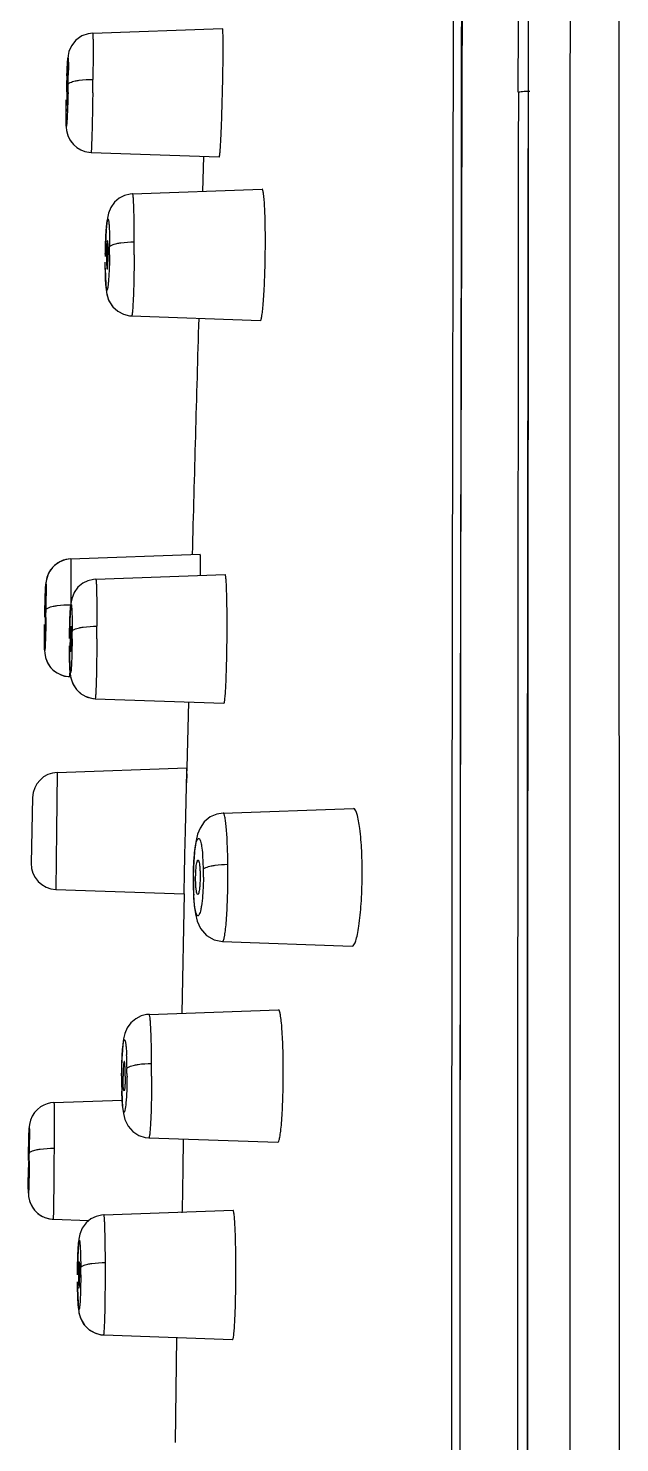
# Model space of a CAD drawing. Extents: x 60834 to 61254, y -28661 to -28364.
# Drawn here: x 61154.52 to 61166.07, y -28516.44 to -28488.81 of the extents above; entities that cross this region are included whole.
import ezdxf

# ---------------------------------------------------------------- set-up
doc = ezdxf.new("R2010")
doc.units = 0
doc.header["$LTSCALE"] = 7
doc.header["$MEASUREMENT"] = 0
doc.layers.add('08_ALL_FEATURES', color=7, linetype='CONTINUOUS')

msp = doc.modelspace()

# ---------------------------------------------------------------- linework, layer by layer
at = {"layer": '08_ALL_FEATURES', "color": 7, "linetype": 'Continuous'}
for p, q in [((61166.066, -28580.161), (61166.058, -28484.966)), ((61155.774, -28488.905), (61158.308, -28488.816)), ((61155.774, -28488.905), (61155.774, -28488.905)), ((61155.62, -28491.217), (61155.7, -28491.233)), ((61155.741, -28491.237), (61158.246, -28491.324)), ((61157.938, -28491.314), (61157.917, -28491.996)), ((61156.553, -28492.044), (61159.084, -28491.955)), ((61156.018, -28493.498), (61156.022, -28493.667)), ((61156.489, -28494.426), (61156.533, -28494.43)), ((61156.533, -28494.43), (61159.048, -28494.518)), ((61155.342, -28499.173), (61157.872, -28499.085)), ((61155.343, -28499.173), (61155.343, -28499.173)), ((61155.834, -28499.569), (61158.36, -28499.481)), ((61155.834, -28499.569), (61155.834, -28499.569)), ((61154.847, -28499.884), (61154.843, -28500.04)), ((61154.851, -28499.8), (61154.846, -28499.931)), ((61154.844, -28499.981), (61154.839, -28500.213)), ((61154.834, -28500.46), (61154.833, -28500.62)), ((61154.833, -28500.62), (61154.832, -28500.736)), ((61154.832, -28500.736), (61154.832, -28500.831)), ((61155.319, -28500.953), (61155.321, -28501.108)), ((61155.321, -28501.108), (61155.324, -28501.237)), ((61155.343, -28501.476), (61155.35, -28501.518)), ((61155.455, -28501.725), (61155.535, -28501.802)), ((61155.822, -28501.905), (61158.337, -28501.993)), ((61157.644, -28501.975), (61157.614, -28503.257)), ((61155.082, -28503.345), (61157.614, -28503.257)), ((61157.612, -28503.326), (61157.614, -28503.257)), ((61157.614, -28503.257), (61157.613, -28503.313)), ((61155.082, -28503.345), (61155.068, -28504.487)), ((61157.586, -28504.487), (61157.612, -28503.326)), ((61157.611, -28503.372), (61157.607, -28503.55)), ((61154.6, -28503.833), (61154.572, -28505.118)), ((61158.321, -28504.138), (61160.865, -28504.049)), ((61158.322, -28504.138), (61158.321, -28504.138)), ((61155.068, -28504.487), (61155.054, -28505.629)), ((61157.576, -28504.956), (61157.586, -28504.487)), ((61157.568, -28505.353), (61157.576, -28504.956)), ((61157.74, -28505.191), (61157.735, -28505.414)), ((61157.561, -28505.664), (61157.568, -28505.353)), ((61157.735, -28505.414), (61157.736, -28505.555)), ((61155.054, -28505.629), (61157.56, -28505.716)), ((61157.56, -28505.716), (61157.513, -28508.049)), ((61157.56, -28505.716), (61157.561, -28505.664)), ((61157.74, -28505.542), (61157.736, -28505.555)), ((61157.736, -28505.555), (61157.742, -28505.74)), ((61157.742, -28505.74), (61157.757, -28505.942)), ((61158.308, -28506.648), (61158.309, -28506.648)), ((61158.309, -28506.648), (61160.841, -28506.737)), ((61156.875, -28508.071), (61159.403, -28507.983)), ((61156.337, -28509.313), (61156.337, -28509.426)), ((61156.339, -28509.418), (61156.337, -28509.426)), ((61156.337, -28509.426), (61156.34, -28509.566)), ((61156.34, -28509.566), (61156.347, -28509.745)), ((61155.017, -28509.791), (61156.348, -28509.744)), ((61156.347, -28509.745), (61156.357, -28509.889)), ((61154.523, -28510.644), (61154.52, -28510.861)), ((61155.018, -28510.684), (61155.017, -28510.931)), ((61156.868, -28510.48), (61159.39, -28510.568)), ((61154.529, -28510.972), (61154.53, -28510.908)), ((61154.516, -28511.198), (61154.516, -28511.402)), ((61155.002, -28512.07), (61155.701, -28512.095)), ((61155.992, -28511.984), (61158.514, -28511.896)), ((61155.992, -28511.984), (61155.992, -28511.984)), ((61155.519, -28513.206), (61155.519, -28513.131)), ((61155.478, -28513.407), (61155.481, -28513.572)), ((61155.94, -28514.327), (61155.988, -28514.331)), ((61155.988, -28514.332), (61158.507, -28514.42)), ((61157.41, -28514.382), (61157.385, -28516.435))]:
    msp.add_line(p, q, dxfattribs=at)
for points in [[(61164.294, -28477.842), (61164.261, -28504.458), (61164.257, -28526.487)], [(61163.014, -28478.469), (61162.949, -28502.202), (61162.935, -28526.477), (61162.949, -28550.767)], [(61155.774, -28488.906), (61155.685, -28488.917), (61155.561, -28488.962), (61155.444, -28489.046), (61155.358, -28489.156), (61155.31, -28489.266), (61155.293, -28489.346), (61155.287, -28489.401), (61155.282, -28489.461), (61155.278, -28489.54), (61155.273, -28489.64), (61155.268, -28489.757), (61155.264, -28489.89), (61155.259, -28490.051)], [(61155.253, -28490.385), (61155.252, -28490.505), (61155.252, -28490.603)], [(61155.252, -28490.603), (61155.253, -28490.679), (61155.256, -28490.74)], [(61155.256, -28490.74), (61155.263, -28490.807), (61155.287, -28490.903), (61155.332, -28490.998), (61155.394, -28491.078), (61155.465, -28491.141), (61155.543, -28491.187), (61155.623, -28491.217), (61155.703, -28491.233), (61155.741, -28491.236)], [(61155.268, -28490.835), (61155.296, -28490.927), (61155.34, -28491.01), (61155.398, -28491.083), (61155.466, -28491.142)], [(61156.553, -28492.044), (61156.502, -28492.049), (61156.395, -28492.076), (61156.292, -28492.128), (61156.2, -28492.207), (61156.126, -28492.31), (61156.08, -28492.424)], [(61156.08, -28492.424), (61156.06, -28492.52), (61156.048, -28492.618)], [(61156.048, -28492.618), (61156.037, -28492.742), (61156.029, -28492.893), (61156.023, -28493.072), (61156.019, -28493.271)], [(61156.022, -28493.667), (61156.028, -28493.805), (61156.036, -28493.915)], [(61156.036, -28493.915), (61156.052, -28494.013), (61156.091, -28494.133), (61156.165, -28494.249), (61156.263, -28494.339), (61156.374, -28494.398), (61156.49, -28494.426)], [(61156.048, -28493.997), (61156.085, -28494.119), (61156.161, -28494.245), (61156.261, -28494.338)], [(61155.343, -28499.174), (61155.249, -28499.186), (61155.129, -28499.23), (61155.025, -28499.302), (61154.946, -28499.394), (61154.894, -28499.492), (61154.868, -28499.581), (61154.86, -28499.638), (61154.856, -28499.681), (61154.853, -28499.732), (61154.849, -28499.838)], [(61155.343, -28499.173), (61155.198, -28499.2), (61155.081, -28499.258), (61154.986, -28499.341), (61154.918, -28499.438), (61154.878, -28499.537), (61154.863, -28499.612), (61154.858, -28499.657), (61154.855, -28499.703), (61154.852, -28499.762)], [(61155.834, -28499.57), (61155.786, -28499.574), (61155.68, -28499.6), (61155.578, -28499.651), (61155.485, -28499.728), (61155.41, -28499.833), (61155.363, -28499.954), (61155.347, -28500.045), (61155.339, -28500.132), (61155.332, -28500.25), (61155.326, -28500.396), (61155.322, -28500.569)], [(61154.832, -28500.831), (61154.833, -28500.905), (61154.834, -28500.962)], [(61154.834, -28500.962), (61154.837, -28501.015), (61154.852, -28501.098), (61154.886, -28501.191), (61154.937, -28501.274), (61154.998, -28501.343), (61155.067, -28501.396), (61155.142, -28501.435), (61155.217, -28501.46), (61155.293, -28501.473), (61155.319, -28501.474)], [(61154.863, -28501.135), (61154.9, -28501.22), (61154.951, -28501.293), (61155.01, -28501.354), (61155.077, -28501.403), (61155.142, -28501.435)], [(61155.324, -28501.237), (61155.328, -28501.338), (61155.334, -28501.417)], [(61155.149, -28501.439), (61155.223, -28501.462), (61155.298, -28501.474), (61155.319, -28501.475)], [(61155.334, -28501.417), (61155.346, -28501.5), (61155.383, -28501.612), (61155.454, -28501.724), (61155.552, -28501.814), (61155.664, -28501.873), (61155.778, -28501.901), (61155.822, -28501.905)], [(61155.35, -28501.518), (61155.391, -28501.628), (61155.455, -28501.725)], [(61155.535, -28501.802), (61155.626, -28501.857), (61155.721, -28501.891), (61155.822, -28501.905)], [(61158.321, -28504.139), (61158.201, -28504.157), (61158.069, -28504.215), (61157.953, -28504.311), (61157.87, -28504.432), (61157.822, -28504.552)], [(61157.822, -28504.552), (61157.792, -28504.675), (61157.769, -28504.82)], [(61157.769, -28504.82), (61157.752, -28504.991), (61157.74, -28505.191)], [(61157.757, -28505.942), (61157.78, -28506.108), (61157.814, -28506.25), (61157.878, -28506.392), (61157.994, -28506.527), (61158.144, -28506.615), (61158.309, -28506.648)], [(61156.875, -28508.072), (61156.826, -28508.076), (61156.718, -28508.102), (61156.614, -28508.155), (61156.521, -28508.234), (61156.448, -28508.336), (61156.401, -28508.447)], [(61156.401, -28508.447), (61156.378, -28508.546), (61156.364, -28508.649)], [(61156.364, -28508.649), (61156.353, -28508.776), (61156.345, -28508.93), (61156.339, -28509.111), (61156.337, -28509.313)], [(61155.017, -28509.792), (61154.95, -28509.799), (61154.883, -28509.815), (61154.818, -28509.841), (61154.754, -28509.878), (61154.694, -28509.925), (61154.639, -28509.985), (61154.593, -28510.056), (61154.558, -28510.138), (61154.539, -28510.22), (61154.534, -28510.268), (61154.532, -28510.303), (61154.53, -28510.345), (61154.529, -28510.399), (61154.527, -28510.468), (61154.523, -28510.644)], [(61156.357, -28509.889), (61156.372, -28510.006), (61156.4, -28510.121), (61156.463, -28510.251), (61156.56, -28510.36), (61156.677, -28510.435), (61156.8, -28510.473), (61156.868, -28510.48)], [(61154.516, -28511.402), (61154.516, -28511.477), (61154.517, -28511.533), (61154.518, -28511.576)], [(61154.518, -28511.576), (61154.522, -28511.628), (61154.539, -28511.711), (61154.571, -28511.793), (61154.615, -28511.865), (61154.667, -28511.926), (61154.727, -28511.976), (61154.792, -28512.016), (61154.861, -28512.044), (61154.93, -28512.062), (61155, -28512.07)], [(61154.544, -28511.729), (61154.584, -28511.817), (61154.639, -28511.896), (61154.702, -28511.957), (61154.769, -28512.003), (61154.839, -28512.037), (61154.912, -28512.058), (61154.984, -28512.069), (61155.001, -28512.07)], [(61155.992, -28511.985), (61155.944, -28511.989), (61155.838, -28512.015), (61155.736, -28512.066), (61155.644, -28512.143), (61155.569, -28512.246), (61155.521, -28512.364), (61155.503, -28512.46), (61155.494, -28512.551), (61155.487, -28512.669), (61155.481, -28512.816), (61155.478, -28512.991)], [(61155.481, -28513.572), (61155.487, -28513.705), (61155.494, -28513.807)], [(61155.494, -28513.807), (61155.505, -28513.896), (61155.535, -28514.006), (61155.601, -28514.127), (61155.697, -28514.226), (61155.812, -28514.293), (61155.931, -28514.326), (61155.988, -28514.331)], [(61155.505, -28513.898), (61155.54, -28514.018), (61155.613, -28514.143), (61155.712, -28514.237), (61155.825, -28514.298), (61155.937, -28514.327)]]:
    msp.add_lwpolyline(points, dxfattribs=at)
for centre, radius, start, end in [((64518.169, -28486.218), 3353.89, 179.918019, 180.062218), ((61136.561, -28489.538), 18.738, 358.8628, 359.7236), ((61128.792, -28489.406), 26.508, 358.5742, 358.9102), ((61075.593, -28488.945), 80.189, 359.19534, 359.3813), ((61137.091, -28489.615), 18.195, 358.4179, 358.6458), ((95585.885, -28526.542), 34421.818, 179.9392769, 180.0604501), ((61123.683, -28492.968), 32.903, 359.5303, 359.9735), ((61144.701, -28493.069), 11.403, 359.1707, 359.9326), ((62702.229, -28539.346), 1545.037, 178.335812, 178.506634), ((82054.079, -28526.504), 20891.139, 179.9227889, 180.0772588), ((61129.61, -28499.805), 25.256, 359.168, 359.7943), ((61146.51, -28500.151), 8.344, 358.9763, 359.8568), ((61119.295, -28499.677), 35.571, 358.9638, 359.2022), ((61131.303, -28499.894), 23.554, 358.8487, 359.0135), ((61105.057, -28500.475), 50.797, 359.7045, 359.9841), ((61161.051, -28500.785), 5.715, 178.3463, 179.5169), ((61161.574, -28500.795), 6.239, 179.4693, 180.1321), ((61151.114, -28500.675), 4.241, 359.5095, 1.1194), ((61138.428, -28500.577), 16.945, 359.4662, 359.9541), ((61155.1, -28503.845), 0.5, 91.9999, 178.7077), ((61154.368, -28505.255), 3.567, 3.3879, 4.8983), ((61155.072, -28505.129), 0.5, 178.7739, 268.0013), ((61153.362, -28505.315), 4.574, 0.9978, 3.3946), ((61143.442, -28505.306), 14.972, 359.6654, 0.6403), ((61163.684, -28505.44), 5.945, 179.4778, 179.9862), ((61163.507, -28505.441), 5.768, 179.9811, 181.009), ((61152.475, -28505.338), 5.461, 359.9902, 1.0734), ((61152.269, -28505.338), 5.667, 359.4633, 359.9963), ((61162.543, -28505.465), 4.803, 180.9233, 183.2952), ((61150.513, -28509.151), 5.93, 1.6438, 2.7877), ((61148.669, -28509.208), 7.775, 0.5905, 1.6753), ((61130.863, -28509.192), 26.062, 359.8164, 0.3623), ((61147.443, -28509.225), 9, 0.0024, 0.6202), ((61147.098, -28509.226), 9.346, 359.7021, 0.006), ((61164.386, -28509.339), 8.048, 180.5647, 181.6492), ((61117.655, -28510.423), 36.883, 359.4354, 359.8582), ((61057.681, -28509.781), 99.868, 359.34019, 359.58677), ((61142.787, -28510.766), 11.743, 359.3082, 359.9036), ((61102.802, -28510.297), 51.736, 359.3013, 359.4584), ((61114.683, -28513.077), 41.339, 359.8875, 0.2249), ((61160.279, -28513.169), 4.784, 178.3943, 179.8723), ((61151.945, -28513.122), 3.574, 359.8514, 1.7155), ((61141.409, -28513.111), 14.131, 359.8131, 0.3835)]:
    msp.add_arc(centre, radius, start, end, dxfattribs=at)
for points, knots in [([(61164.085, -28490.062), (61164.087, -28489.048), (61164.094, -28485.001), (61164.103, -28480.953), (61164.112, -28477.919)], [0, 0, 0, 0, 0.250385, 1, 1, 1, 1]), ([(61162.867, -28574.431), (61162.84, -28572.433), (61162.818, -28568.437), (61162.818, -28560.446), (61162.795, -28550.458), (61162.784, -28538.473), (61162.783, -28526.488), (61162.786, -28514.502), (61162.794, -28504.515), (61162.806, -28496.525), (61162.819, -28490.532), (61162.818, -28484.538), (61162.84, -28480.542), (61162.867, -28478.544)], [0, 0, 0, 0, 0.062524, 0.125022, 0.250014, 0.375007, 0.5, 0.624993, 0.749986, 0.812483, 0.874978, 0.937476, 1, 1, 1, 1]), ([(61163.006, -28479.5), (61162.973, -28482.642), (61162.977, -28488.926), (61162.964, -28495.21), (61162.959, -28498.352)], [0, 0, 0, 0, 0.500057, 1, 1, 1, 1]), ([(61165.109, -28580.022), (61165.105, -28572.138), (61165.099, -28560.292), (61165.097, -28544.48), (61165.105, -28528.617), (61165.095, -28508.801), (61165.099, -28492.951), (61165.104, -28485.036)], [0, 0, 0, 0, 0.249022, 0.374133, 0.499406, 0.750019, 1, 1, 1, 1]), ([(61155.774, -28488.906), (61155.775, -28488.906), (61155.775, -28488.914), (61155.777, -28488.924), (61155.777, -28488.946), (61155.779, -28488.988), (61155.78, -28489.06), (61155.781, -28489.167), (61155.781, -28489.3), (61155.78, -28489.455), (61155.779, -28489.628), (61155.778, -28489.748), (61155.777, -28489.811)], [0, 0, 0, 0, 0.005059, 0.018846, 0.041365, 0.072481, 0.159871, 0.279558, 0.42807, 0.600637, 0.792823, 1, 1, 1, 1]), ([(61158.308, -28490.071), (61158.31, -28489.99), (61158.314, -28489.83), (61158.318, -28489.597), (61158.32, -28489.383), (61158.321, -28489.195), (61158.321, -28489.058), (61158.319, -28488.968), (61158.318, -28488.915), (61158.316, -28488.875), (61158.314, -28488.843), (61158.312, -28488.828), (61158.31, -28488.816), (61158.308, -28488.816)], [0, 0, 0, 0, 0.194587, 0.382517, 0.55543, 0.70685, 0.831045, 0.881483, 0.923438, 0.956433, 0.980236, 0.994719, 1, 1, 1, 1]), ([(61155.269, -28489.743), (61155.271, -28489.699), (61155.274, -28489.62), (61155.279, -28489.527), (61155.283, -28489.467), (61155.285, -28489.435), (61155.288, -28489.411), (61155.288, -28489.4), (61155.293, -28489.389), (61155.295, -28489.404), (61155.296, -28489.416), (61155.297, -28489.444), (61155.298, -28489.478), (61155.299, -28489.541), (61155.299, -28489.592), (61155.299, -28489.629)], [0, 0, 0, 0, 0.224696, 0.4045, 0.474133, 0.52896, 0.568247, 0.591302, 0.598093, 0.60947, 0.636948, 0.680403, 0.739416, 0.813062, 1, 1, 1, 1]), ([(61155.281, -28489.823), (61155.279, -28489.823), (61155.28, -28489.833), (61155.277, -28489.843), (61155.277, -28489.868), (61155.275, -28489.898), (61155.273, -28489.935), (61155.271, -28489.994), (61155.27, -28490.04), (61155.269, -28490.071)], [0, 0, 0, 0, 0.019768, 0.076517, 0.169021, 0.293306, 0.445012, 0.618847, 1, 1, 1, 1]), ([(61155.282, -28490.045), (61155.283, -28490), (61155.283, -28489.928), (61155.284, -28489.857), (61155.282, -28489.83)], [0, 0, 0, 0, 0.63519, 1, 1, 1, 1]), ([(61155.295, -28489.91), (61155.297, -28489.893), (61155.35, -28489.858), (61155.398, -28489.847), (61155.433, -28489.839)], [0, 0, 0, 0, 0.325835, 1, 1, 1, 1]), ([(61155.433, -28489.839), (61155.459, -28489.834), (61155.572, -28489.815), (61155.688, -28489.81), (61155.777, -28489.811)], [0, 0, 0, 0, 0.225397, 1, 1, 1, 1]), ([(61164.281, -28489.86), (61164.281, -28492.906), (61164.27, -28498.999), (61164.265, -28511.185), (61164.263, -28526.417), (61164.263, -28544.695), (61164.276, -28556.881), (61164.28, -28562.974)], [0, 0, 0, 0, 0.124999, 0.25, 0.5, 0.75, 1, 1, 1, 1]), ([(61155.292, -28490.066), (61155.29, -28490.144), (61155.287, -28490.259), (61155.281, -28490.406), (61155.277, -28490.501), (61155.273, -28490.583), (61155.269, -28490.645), (61155.265, -28490.693), (61155.263, -28490.711), (61155.26, -28490.726), (61155.257, -28490.721), (61155.257, -28490.714), (61155.255, -28490.701), (61155.255, -28490.683), (61155.253, -28490.649), (61155.253, -28490.595), (61155.252, -28490.517), (61155.253, -28490.385), (61155.255, -28490.28), (61155.256, -28490.207)], [0, 0, 0, 0, 0.200436, 0.292249, 0.374132, 0.443507, 0.49816, 0.536305, 0.556571, 0.559978, 0.561921, 0.5682, 0.579033, 0.594319, 0.613937, 0.665623, 0.732502, 0.812489, 1, 1, 1, 1]), ([(61155.269, -28490.071), (61155.268, -28490.103), (61155.267, -28490.149), (61155.267, -28490.207), (61155.266, -28490.245), (61155.267, -28490.274), (61155.266, -28490.299), (61155.269, -28490.31), (61155.267, -28490.319), (61155.269, -28490.319)], [0, 0, 0, 0, 0.382213, 0.554768, 0.706169, 0.830509, 0.923007, 0.980108, 1, 1, 1, 1]), ([(61155.269, -28490.319), (61155.27, -28490.32), (61155.27, -28490.312), (61155.272, -28490.304), (61155.273, -28490.284), (61155.275, -28490.249), (61155.277, -28490.192), (61155.279, -28490.144), (61155.28, -28490.118)], [0, 0, 0, 0, 0.018899, 0.073458, 0.162363, 0.283114, 0.604689, 1, 1, 1, 1]), ([(61155.774, -28490.071), (61155.773, -28490.147), (61155.771, -28490.295), (61155.767, -28490.511), (61155.763, -28490.709), (61155.758, -28490.883), (61155.754, -28491.01), (61155.751, -28491.094), (61155.749, -28491.143), (61155.747, -28491.181), (61155.746, -28491.212), (61155.742, -28491.224), (61155.743, -28491.236), (61155.741, -28491.236)], [0, 0, 0, 0, 0.194952, 0.38215, 0.554499, 0.705377, 0.829742, 0.880507, 0.922929, 0.956476, 0.980618, 0.995061, 1, 1, 1, 1]), ([(61158.246, -28491.324), (61158.249, -28491.324), (61158.25, -28491.312), (61158.254, -28491.298), (61158.257, -28491.266), (61158.261, -28491.226), (61158.265, -28491.173), (61158.271, -28491.083), (61158.278, -28490.946), (61158.287, -28490.759), (61158.295, -28490.545), (61158.302, -28490.313), (61158.306, -28490.153), (61158.308, -28490.071)], [0, 0, 0, 0, 0.005403, 0.019978, 0.043855, 0.076914, 0.118909, 0.169357, 0.293515, 0.444845, 0.61765, 0.805484, 1, 1, 1, 1]), ([(61164.309, -28490.046), (61164.261, -28490.046), (61164.196, -28490.048), (61164.121, -28490.056), (61164.095, -28490.06), (61164.085, -28490.063)], [0, 0, 0, 0, 0.641272, 0.868645, 1, 1, 1, 1]), ([(61159.144, -28493.237), (61159.146, -28493.073), (61159.147, -28492.836), (61159.141, -28492.533), (61159.134, -28492.341), (61159.125, -28492.183), (61159.115, -28492.067), (61159.103, -28491.996), (61159.095, -28491.964), (61159.087, -28491.955), (61159.084, -28491.955)], [0, 0, 0, 0, 0.381344, 0.553609, 0.704479, 0.828325, 0.920437, 0.977578, 0.992721, 1, 1, 1, 1]), ([(61156.586, -28492.983), (61156.586, -28492.858), (61156.585, -28492.68), (61156.581, -28492.454), (61156.577, -28492.316), (61156.573, -28492.204), (61156.568, -28492.129), (61156.564, -28492.085), (61156.56, -28492.063), (61156.558, -28492.051), (61156.555, -28492.044), (61156.553, -28492.044)], [0, 0, 0, 0, 0.396526, 0.569241, 0.717572, 0.837573, 0.925826, 0.957369, 0.980223, 0.99425, 1, 1, 1, 1]), ([(61156.02, -28493.226), (61156.021, -28493.178), (61156.024, -28493.005), (61156.031, -28492.833), (61156.041, -28492.709)], [0, 0, 0, 0, 0.279776, 1, 1, 1, 1]), ([(61156.041, -28492.709), (61156.044, -28492.681), (61156.047, -28492.642), (61156.053, -28492.595), (61156.057, -28492.57), (61156.062, -28492.551), (61156.065, -28492.54), (61156.072, -28492.533), (61156.078, -28492.542), (61156.08, -28492.553), (61156.084, -28492.573), (61156.088, -28492.599), (61156.093, -28492.647), (61156.097, -28492.722), (61156.1, -28492.787), (61156.101, -28492.823)], [0, 0, 0, 0, 0.179379, 0.248885, 0.303859, 0.343692, 0.368497, 0.380157, 0.392916, 0.419467, 0.461045, 0.517438, 0.588217, 0.77031, 1, 1, 1, 1]), ([(61156.063, -28492.961), (61156.061, -28492.961), (61156.059, -28492.971), (61156.056, -28492.985), (61156.053, -28493.011), (61156.049, -28493.06), (61156.045, -28493.137), (61156.043, -28493.202), (61156.043, -28493.237)], [0, 0, 0, 0, 0.023073, 0.081245, 0.173676, 0.297551, 0.620441, 1, 1, 1, 1]), ([(61156.07, -28492.989), (61156.069, -28492.982), (61156.068, -28492.975), (61156.066, -28492.961), (61156.063, -28492.961)], [0, 0, 0, 0, 0.728299, 1, 1, 1, 1]), ([(61156.076, -28493.208), (61156.076, -28493.186), (61156.076, -28493.113), (61156.076, -28493.04), (61156.07, -28492.989)], [0, 0, 0, 0, 0.308665, 1, 1, 1, 1]), ([(61156.101, -28492.823), (61156.101, -28492.843), (61156.103, -28492.929), (61156.104, -28493.016), (61156.104, -28493.082)], [0, 0, 0, 0, 0.232367, 1, 1, 1, 1]), ([(61156.104, -28493.082), (61156.109, -28493.065), (61156.163, -28493.034), (61156.212, -28493.022), (61156.248, -28493.014)], [0, 0, 0, 0, 0.331073, 1, 1, 1, 1]), ([(61156.248, -28493.014), (61156.273, -28493.009), (61156.385, -28492.99), (61156.498, -28492.983), (61156.586, -28492.983)], [0, 0, 0, 0, 0.226634, 1, 1, 1, 1]), ([(61156.103, -28493.234), (61156.101, -28493.317), (61156.099, -28493.437), (61156.092, -28493.591), (61156.086, -28493.691), (61156.079, -28493.776), (61156.073, -28493.843), (61156.065, -28493.89), (61156.061, -28493.914), (61156.053, -28493.926), (61156.047, -28493.922), (61156.044, -28493.913), (61156.038, -28493.891), (61156.034, -28493.851), (61156.028, -28493.787), (61156.024, -28493.704), (61156.02, -28493.566), (61156.019, -28493.455), (61156.019, -28493.377)], [0, 0, 0, 0, 0.198843, 0.290002, 0.371317, 0.440247, 0.494607, 0.532675, 0.553304, 0.557572, 0.561012, 0.567982, 0.579256, 0.614696, 0.666633, 0.733535, 0.813384, 1, 1, 1, 1]), ([(61156.043, -28493.237), (61156.042, -28493.288), (61156.043, -28493.373), (61156.045, -28493.458), (61156.049, -28493.491)], [0, 0, 0, 0, 0.60112, 1, 1, 1, 1]), ([(61156.073, -28493.351), (61156.073, -28493.34), (61156.075, -28493.292), (61156.076, -28493.245), (61156.076, -28493.208)], [0, 0, 0, 0, 0.240107, 1, 1, 1, 1]), ([(61156.585, -28493.237), (61156.584, -28493.315), (61156.582, -28493.467), (61156.578, -28493.687), (61156.573, -28493.891), (61156.566, -28494.07), (61156.559, -28494.216), (61156.552, -28494.316), (61156.546, -28494.374), (61156.543, -28494.404), (61156.539, -28494.419), (61156.536, -28494.43), (61156.533, -28494.43)], [0, 0, 0, 0, 0.193971, 0.381448, 0.55397, 0.705049, 0.829093, 0.921639, 0.954919, 0.979031, 0.993925, 1, 1, 1, 1]), ([(61159.048, -28494.518), (61159.051, -28494.518), (61159.059, -28494.509), (61159.069, -28494.477), (61159.083, -28494.406), (61159.096, -28494.29), (61159.11, -28494.132), (61159.122, -28493.941), (61159.136, -28493.638), (61159.142, -28493.401), (61159.144, -28493.237)], [0, 0, 0, 0, 0.007586, 0.022994, 0.080654, 0.172997, 0.296889, 0.447545, 0.619408, 1, 1, 1, 1]), ([(61156.049, -28493.491), (61156.05, -28493.497), (61156.051, -28493.503), (61156.053, -28493.513), (61156.056, -28493.513)], [0, 0, 0, 0, 0.721381, 1, 1, 1, 1]), ([(61156.056, -28493.513), (61156.06, -28493.513), (61156.061, -28493.491), (61156.067, -28493.465), (61156.07, -28493.411), (61156.072, -28493.373), (61156.073, -28493.351)], [0, 0, 0, 0, 0.075217, 0.278222, 0.594457, 1, 1, 1, 1]), ([(61157.881, -28499.49), (61157.881, -28499.432), (61157.881, -28499.352), (61157.88, -28499.252), (61157.879, -28499.194), (61157.877, -28499.149), (61157.877, -28499.114), (61157.873, -28499.099), (61157.874, -28499.085), (61157.872, -28499.085)], [0, 0, 0, 0, 0.422499, 0.594734, 0.738367, 0.85154, 0.933178, 0.982718, 1, 1, 1, 1]), ([(61155.343, -28499.174), (61155.344, -28499.174), (61155.343, -28499.182), (61155.345, -28499.193), (61155.345, -28499.214), (61155.346, -28499.241), (61155.346, -28499.277), (61155.347, -28499.339), (61155.347, -28499.433), (61155.347, -28499.565), (61155.347, -28499.719), (61155.346, -28499.89), (61155.345, -28500.009), (61155.345, -28500.071)], [0, 0, 0, 0, 0.00498, 0.01877, 0.041313, 0.072464, 0.112059, 0.159932, 0.279685, 0.428247, 0.600827, 0.79296, 1, 1, 1, 1]), ([(61154.852, -28499.774), (61154.853, -28499.755), (61154.854, -28499.719), (61154.857, -28499.695), (61154.858, -28499.658), (61154.865, -28499.679), (61154.862, -28499.703), (61154.865, -28499.752), (61154.865, -28499.818), (61154.865, -28499.868), (61154.865, -28499.896)], [0, 0, 0, 0, 0.166587, 0.275523, 0.322712, 0.340978, 0.420664, 0.560308, 0.755446, 1, 1, 1, 1]), ([(61155.834, -28499.57), (61155.836, -28499.57), (61155.837, -28499.578), (61155.839, -28499.589), (61155.841, -28499.61), (61155.844, -28499.653), (61155.847, -28499.727), (61155.849, -28499.836), (61155.852, -28499.971), (61155.854, -28500.128), (61155.855, -28500.304), (61155.855, -28500.426), (61155.855, -28500.489)], [0, 0, 0, 0, 0.005382, 0.019318, 0.041956, 0.073178, 0.160735, 0.280508, 0.429052, 0.601527, 0.793409, 1, 1, 1, 1]), ([(61158.397, -28500.737), (61158.398, -28500.656), (61158.399, -28500.495), (61158.398, -28500.262), (61158.396, -28500.047), (61158.391, -28499.859), (61158.386, -28499.705), (61158.38, -28499.6), (61158.374, -28499.538), (61158.37, -28499.507), (61158.366, -28499.491), (61158.362, -28499.481), (61158.36, -28499.481)], [0, 0, 0, 0, 0.194338, 0.382027, 0.554742, 0.706004, 0.830049, 0.922389, 0.955435, 0.979321, 0.99401, 1, 1, 1, 1]), ([(61154.837, -28500.31), (61154.838, -28500.258), (61154.842, -28500.079), (61154.846, -28499.901), (61154.852, -28499.774)], [0, 0, 0, 0, 0.291084, 1, 1, 1, 1]), ([(61154.853, -28500.091), (61154.851, -28500.091), (61154.853, -28500.1), (61154.85, -28500.11), (61154.85, -28500.133), (61154.848, -28500.161), (61154.847, -28500.196), (61154.846, -28500.251), (61154.845, -28500.295), (61154.844, -28500.324)], [0, 0, 0, 0, 0.019415, 0.076033, 0.168496, 0.292803, 0.444583, 0.618534, 1, 1, 1, 1]), ([(61154.854, -28500.172), (61154.854, -28500.163), (61154.854, -28500.139), (61154.854, -28500.114), (61154.853, -28500.098)], [0, 0, 0, 0, 0.339546, 1, 1, 1, 1]), ([(61154.862, -28500.172), (61154.864, -28500.155), (61154.916, -28500.119), (61154.964, -28500.109), (61154.999, -28500.101)], [0, 0, 0, 0, 0.322698, 1, 1, 1, 1]), ([(61154.999, -28500.101), (61155.025, -28500.095), (61155.139, -28500.076), (61155.255, -28500.071), (61155.345, -28500.071)], [0, 0, 0, 0, 0.225133, 1, 1, 1, 1]), ([(61155.32, -28500.73), (61155.321, -28500.683), (61155.323, -28500.517), (61155.327, -28500.351), (61155.333, -28500.231)], [0, 0, 0, 0, 0.279752, 1, 1, 1, 1]), ([(61155.333, -28500.231), (61155.335, -28500.204), (61155.337, -28500.167), (61155.341, -28500.121), (61155.343, -28500.097), (61155.347, -28500.079), (61155.348, -28500.069), (61155.352, -28500.061), (61155.356, -28500.07), (61155.358, -28500.08), (61155.36, -28500.099), (61155.362, -28500.124), (61155.365, -28500.171), (61155.368, -28500.243), (61155.37, -28500.306), (61155.37, -28500.34)], [0, 0, 0, 0, 0.180826, 0.250762, 0.305914, 0.345586, 0.369673, 0.379117, 0.389868, 0.415727, 0.457128, 0.513666, 0.584837, 0.768311, 1, 1, 1, 1]), ([(61154.86, -28500.32), (61154.859, -28500.397), (61154.857, -28500.51), (61154.853, -28500.654), (61154.85, -28500.747), (61154.847, -28500.828), (61154.844, -28500.888), (61154.841, -28500.936), (61154.84, -28500.952), (61154.838, -28500.968), (61154.835, -28500.962), (61154.836, -28500.956), (61154.834, -28500.943), (61154.834, -28500.926), (61154.833, -28500.892), (61154.832, -28500.839), (61154.832, -28500.762), (61154.833, -28500.633), (61154.834, -28500.53), (61154.835, -28500.458)], [0, 0, 0, 0, 0.200222, 0.292203, 0.374102, 0.443477, 0.498019, 0.536062, 0.556377, 0.559605, 0.561448, 0.567733, 0.578539, 0.59381, 0.613473, 0.665294, 0.732294, 0.812601, 1, 1, 1, 1]), ([(61154.844, -28500.324), (61154.844, -28500.354), (61154.843, -28500.397), (61154.843, -28500.452), (61154.842, -28500.487), (61154.843, -28500.515), (61154.842, -28500.538), (61154.845, -28500.548), (61154.843, -28500.558), (61154.844, -28500.558)], [0, 0, 0, 0, 0.382339, 0.554955, 0.706407, 0.830784, 0.92329, 0.980349, 1, 1, 1, 1]), ([(61154.844, -28500.558), (61154.845, -28500.558), (61154.844, -28500.55), (61154.847, -28500.543), (61154.847, -28500.525), (61154.849, -28500.492), (61154.85, -28500.438), (61154.851, -28500.393), (61154.852, -28500.368)], [0, 0, 0, 0, 0.018558, 0.073041, 0.161955, 0.282771, 0.60454, 1, 1, 1, 1]), ([(61155.338, -28500.621), (61155.338, -28500.602), (61155.34, -28500.57), (61155.34, -28500.526), (61155.346, -28500.505), (61155.344, -28500.486), (61155.347, -28500.486)], [0, 0, 0, 0, 0.409583, 0.726216, 0.927284, 1, 1, 1, 1]), ([(61155.347, -28500.486), (61155.35, -28500.486), (61155.349, -28500.501), (61155.353, -28500.516), (61155.353, -28500.552), (61155.354, -28500.577), (61155.354, -28500.592)], [0, 0, 0, 0, 0.069005, 0.265663, 0.582166, 1, 1, 1, 1]), ([(61155.37, -28500.34), (61155.371, -28500.36), (61155.372, -28500.443), (61155.373, -28500.527), (61155.373, -28500.591)], [0, 0, 0, 0, 0.232339, 1, 1, 1, 1]), ([(61155.373, -28500.591), (61155.376, -28500.574), (61155.429, -28500.541), (61155.478, -28500.529), (61155.513, -28500.521)], [0, 0, 0, 0, 0.324931, 1, 1, 1, 1]), ([(61155.513, -28500.521), (61155.538, -28500.516), (61155.651, -28500.497), (61155.766, -28500.49), (61155.855, -28500.489)], [0, 0, 0, 0, 0.22587, 1, 1, 1, 1]), ([(61155.372, -28500.735), (61155.371, -28500.815), (61155.369, -28500.931), (61155.365, -28501.08), (61155.362, -28501.176), (61155.357, -28501.259), (61155.353, -28501.322), (61155.348, -28501.369), (61155.346, -28501.389), (61155.341, -28501.403), (61155.336, -28501.398), (61155.336, -28501.391), (61155.333, -28501.377), (61155.331, -28501.359), (61155.328, -28501.324), (61155.325, -28501.269), (61155.323, -28501.189), (61155.32, -28501.056), (61155.319, -28500.949), (61155.319, -28500.874)], [0, 0, 0, 0, 0.199533, 0.291013, 0.372599, 0.441722, 0.496163, 0.534147, 0.554359, 0.557965, 0.560524, 0.567132, 0.578222, 0.593731, 0.613544, 0.665538, 0.732616, 0.812727, 1, 1, 1, 1]), ([(61155.355, -28500.711), (61155.355, -28500.746), (61155.354, -28500.792), (61155.353, -28500.838), (61155.353, -28500.849)], [0, 0, 0, 0, 0.76224, 1, 1, 1, 1]), ([(61155.854, -28500.737), (61155.854, -28500.813), (61155.853, -28500.962), (61155.85, -28501.178), (61155.847, -28501.377), (61155.843, -28501.551), (61155.839, -28501.678), (61155.835, -28501.762), (61155.833, -28501.812), (61155.83, -28501.85), (61155.828, -28501.88), (61155.825, -28501.894), (61155.824, -28501.905), (61155.822, -28501.905)], [0, 0, 0, 0, 0.194953, 0.382119, 0.554435, 0.705222, 0.829456, 0.880165, 0.92255, 0.956093, 0.980283, 0.994809, 1, 1, 1, 1]), ([(61158.337, -28501.993), (61158.339, -28501.993), (61158.344, -28501.982), (61158.348, -28501.966), (61158.353, -28501.935), (61158.36, -28501.873), (61158.368, -28501.768), (61158.376, -28501.614), (61158.384, -28501.426), (61158.39, -28501.212), (61158.395, -28500.979), (61158.397, -28500.819), (61158.397, -28500.737)], [0, 0, 0, 0, 0.006156, 0.020988, 0.045077, 0.078287, 0.170679, 0.294859, 0.445947, 0.618319, 0.805632, 1, 1, 1, 1]), ([(61155.343, -28500.988), (61155.342, -28500.988), (61155.341, -28500.982), (61155.339, -28500.974), (61155.339, -28500.957), (61155.337, -28500.927), (61155.336, -28500.876), (61155.335, -28500.833), (61155.335, -28500.809)], [0, 0, 0, 0, 0.020011, 0.073888, 0.161251, 0.280083, 0.599577, 1, 1, 1, 1]), ([(61155.353, -28500.849), (61155.352, -28500.878), (61155.35, -28500.923), (61155.348, -28500.968), (61155.345, -28500.983)], [0, 0, 0, 0, 0.649399, 1, 1, 1, 1]), ([(61155.326, -28501.327), (61155.326, -28501.336), (61155.325, -28501.366), (61155.324, -28501.397), (61155.323, -28501.418)], [0, 0, 0, 0, 0.290915, 1, 1, 1, 1]), ([(61155.323, -28501.418), (61155.323, -28501.426), (61155.322, -28501.44), (61155.322, -28501.459), (61155.32, -28501.467), (61155.32, -28501.474), (61155.319, -28501.474)], [0, 0, 0, 0, 0.437597, 0.749871, 0.936493, 1, 1, 1, 1]), ([(61161.036, -28505.394), (61161.038, -28505.221), (61161.032, -28504.901), (61161.002, -28504.487), (61160.955, -28504.213), (61160.913, -28504.085), (61160.879, -28504.049), (61160.865, -28504.049)], [0, 0, 0, 0, 0.376481, 0.695259, 0.909702, 0.969299, 1, 1, 1, 1]), ([(61158.413, -28505.139), (61158.412, -28505.006), (61158.407, -28504.815), (61158.395, -28504.575), (61158.384, -28504.427), (61158.372, -28504.309), (61158.357, -28504.219), (61158.346, -28504.169), (61158.33, -28504.138), (61158.322, -28504.138)], [0, 0, 0, 0, 0.393428, 0.564795, 0.712292, 0.831847, 0.920425, 0.975894, 1, 1, 1, 1]), ([(61157.777, -28504.822), (61157.78, -28504.798), (61157.788, -28504.756), (61157.801, -28504.7), (61157.815, -28504.662), (61157.828, -28504.636), (61157.853, -28504.632), (61157.868, -28504.657), (61157.881, -28504.691), (61157.889, -28504.721), (61157.892, -28504.739)], [0, 0, 0, 0, 0.222074, 0.39766, 0.523817, 0.601712, 0.64944, 0.718795, 0.834731, 1, 1, 1, 1]), ([(61157.75, -28505.077), (61157.752, -28505.053), (61157.758, -28504.968), (61157.767, -28504.883), (61157.777, -28504.822)], [0, 0, 0, 0, 0.277937, 1, 1, 1, 1]), ([(61157.892, -28504.739), (61157.895, -28504.753), (61157.909, -28504.823), (61157.916, -28504.894), (61157.921, -28504.95)], [0, 0, 0, 0, 0.207158, 1, 1, 1, 1]), ([(61157.739, -28505.386), (61157.739, -28505.36), (61157.741, -28505.257), (61157.745, -28505.153), (61157.75, -28505.077)], [0, 0, 0, 0, 0.256089, 1, 1, 1, 1]), ([(61157.784, -28505.394), (61157.784, -28505.366), (61157.787, -28505.271), (61157.792, -28505.176), (61157.806, -28505.111)], [0, 0, 0, 0, 0.292072, 1, 1, 1, 1]), ([(61157.806, -28505.111), (61157.809, -28505.097), (61157.813, -28505.08), (61157.824, -28505.056), (61157.83, -28505.056)], [0, 0, 0, 0, 0.689708, 1, 1, 1, 1]), ([(61157.83, -28505.056), (61157.836, -28505.056), (61157.847, -28505.076), (61157.854, -28505.109), (61157.863, -28505.167), (61157.866, -28505.21), (61157.868, -28505.235)], [0, 0, 0, 0, 0.089359, 0.288823, 0.598803, 1, 1, 1, 1]), ([(61157.935, -28505.235), (61157.946, -28505.219), (61158.001, -28505.193), (61158.053, -28505.179), (61158.089, -28505.172)], [0, 0, 0, 0, 0.34876, 1, 1, 1, 1]), ([(61158.089, -28505.172), (61158.114, -28505.167), (61158.221, -28505.149), (61158.329, -28505.141), (61158.413, -28505.139)], [0, 0, 0, 0, 0.229158, 1, 1, 1, 1]), ([(61157.788, -28505.556), (61157.787, -28505.543), (61157.784, -28505.489), (61157.784, -28505.435), (61157.784, -28505.394)], [0, 0, 0, 0, 0.237222, 1, 1, 1, 1]), ([(61157.871, -28505.394), (61157.871, -28505.408), (61157.87, -28505.462), (61157.868, -28505.516), (61157.864, -28505.556)], [0, 0, 0, 0, 0.258427, 1, 1, 1, 1]), ([(61157.868, -28505.235), (61157.868, -28505.248), (61157.871, -28505.3), (61157.871, -28505.353), (61157.871, -28505.394)], [0, 0, 0, 0, 0.237987, 1, 1, 1, 1]), ([(61157.936, -28505.391), (61157.935, -28505.444), (61157.931, -28505.631), (61157.918, -28505.819), (61157.897, -28505.953)], [0, 0, 0, 0, 0.279517, 1, 1, 1, 1]), ([(61158.309, -28506.648), (61158.319, -28506.648), (61158.336, -28506.606), (61158.35, -28506.542), (61158.368, -28506.423), (61158.382, -28506.271), (61158.395, -28506.082), (61158.409, -28505.787), (61158.413, -28505.554), (61158.414, -28505.394)], [0, 0, 0, 0, 0.024428, 0.082596, 0.175033, 0.298638, 0.448929, 0.620419, 1, 1, 1, 1]), ([(61160.841, -28506.737), (61160.856, -28506.737), (61160.889, -28506.701), (61160.916, -28506.624), (61160.948, -28506.5), (61160.988, -28506.259), (61161.023, -28505.885), (61161.034, -28505.566), (61161.036, -28505.394)], [0, 0, 0, 0, 0.031002, 0.091107, 0.1835, 0.306155, 0.624355, 1, 1, 1, 1]), ([(61157.781, -28506.039), (61157.777, -28506.02), (61157.76, -28505.921), (61157.752, -28505.821), (61157.747, -28505.741)], [0, 0, 0, 0, 0.199261, 1, 1, 1, 1]), ([(61157.824, -28505.731), (61157.819, -28505.731), (61157.808, -28505.711), (61157.801, -28505.678), (61157.793, -28505.622), (61157.789, -28505.58), (61157.788, -28505.556)], [0, 0, 0, 0, 0.091588, 0.29176, 0.600732, 1, 1, 1, 1]), ([(61157.849, -28505.677), (61157.846, -28505.69), (61157.842, -28505.707), (61157.83, -28505.731), (61157.824, -28505.731)], [0, 0, 0, 0, 0.693932, 1, 1, 1, 1]), ([(61157.864, -28505.556), (61157.864, -28505.568), (61157.86, -28505.608), (61157.855, -28505.648), (61157.849, -28505.677)], [0, 0, 0, 0, 0.29067, 1, 1, 1, 1]), ([(61157.897, -28505.953), (61157.893, -28505.977), (61157.886, -28506.02), (61157.872, -28506.077), (61157.857, -28506.115), (61157.844, -28506.142), (61157.82, -28506.146), (61157.805, -28506.121), (61157.792, -28506.087), (61157.784, -28506.057), (61157.781, -28506.039)], [0, 0, 0, 0, 0.222668, 0.399031, 0.526115, 0.604842, 0.652386, 0.72066, 0.835595, 1, 1, 1, 1]), ([(61159.495, -28509.276), (61159.496, -28509.11), (61159.494, -28508.87), (61159.483, -28508.565), (61159.472, -28508.37), (61159.459, -28508.214), (61159.443, -28508.09), (61159.429, -28508.027), (61159.413, -28507.982), (61159.403, -28507.983)], [0, 0, 0, 0, 0.380754, 0.552717, 0.703309, 0.826951, 0.919076, 0.976614, 1, 1, 1, 1]), ([(61156.924, -28509.027), (61156.923, -28508.901), (61156.921, -28508.719), (61156.915, -28508.489), (61156.909, -28508.349), (61156.902, -28508.234), (61156.895, -28508.151), (61156.887, -28508.1), (61156.882, -28508.078), (61156.877, -28508.071), (61156.875, -28508.071)], [0, 0, 0, 0, 0.395771, 0.568089, 0.716321, 0.836305, 0.924824, 0.979313, 0.993554, 1, 1, 1, 1]), ([(61156.338, -28509.272), (61156.339, -28509.222), (61156.341, -28509.046), (61156.347, -28508.87), (61156.358, -28508.744)], [0, 0, 0, 0, 0.27968, 1, 1, 1, 1]), ([(61156.358, -28508.744), (61156.36, -28508.728), (61156.365, -28508.68), (61156.37, -28508.631), (61156.378, -28508.599)], [0, 0, 0, 0, 0.316981, 1, 1, 1, 1]), ([(61156.378, -28508.599), (61156.38, -28508.592), (61156.383, -28508.583), (61156.387, -28508.571), (61156.395, -28508.565), (61156.402, -28508.573), (61156.406, -28508.586), (61156.412, -28508.606), (61156.416, -28508.633), (61156.419, -28508.654), (61156.42, -28508.665)], [0, 0, 0, 0, 0.135011, 0.220086, 0.264648, 0.315898, 0.412073, 0.5585, 0.754903, 1, 1, 1, 1]), ([(61156.42, -28508.665), (61156.422, -28508.679), (61156.429, -28508.744), (61156.433, -28508.81), (61156.436, -28508.863)], [0, 0, 0, 0, 0.206546, 1, 1, 1, 1]), ([(61156.389, -28508.988), (61156.387, -28508.989), (61156.383, -28508.999), (61156.38, -28509.013), (61156.376, -28509.04), (61156.372, -28509.092), (61156.368, -28509.172), (61156.366, -28509.239), (61156.366, -28509.276)], [0, 0, 0, 0, 0.024299, 0.082667, 0.175027, 0.298713, 0.621023, 1, 1, 1, 1]), ([(61156.398, -28509.018), (61156.397, -28509.01), (61156.395, -28509.002), (61156.392, -28508.988), (61156.389, -28508.988)], [0, 0, 0, 0, 0.716019, 1, 1, 1, 1]), ([(61156.41, -28509.276), (61156.41, -28509.225), (61156.408, -28509.139), (61156.403, -28509.053), (61156.398, -28509.018)], [0, 0, 0, 0, 0.590167, 1, 1, 1, 1]), ([(61156.443, -28509.128), (61156.449, -28509.111), (61156.503, -28509.082), (61156.553, -28509.069), (61156.589, -28509.061)], [0, 0, 0, 0, 0.332448, 1, 1, 1, 1]), ([(61156.589, -28509.061), (61156.614, -28509.056), (61156.725, -28509.036), (61156.837, -28509.029), (61156.924, -28509.027)], [0, 0, 0, 0, 0.227078, 1, 1, 1, 1]), ([(61156.368, -28509.423), (61156.368, -28509.412), (61156.366, -28509.363), (61156.366, -28509.313), (61156.366, -28509.276)], [0, 0, 0, 0, 0.234803, 1, 1, 1, 1]), ([(61156.409, -28509.276), (61156.409, -28509.311), (61156.408, -28509.357), (61156.406, -28509.404), (61156.406, -28509.415)], [0, 0, 0, 0, 0.763297, 1, 1, 1, 1]), ([(61156.444, -28509.275), (61156.443, -28509.299), (61156.443, -28509.395), (61156.44, -28509.491), (61156.437, -28509.563)], [0, 0, 0, 0, 0.255904, 1, 1, 1, 1]), ([(61156.925, -28509.276), (61156.924, -28509.429), (61156.922, -28509.652), (61156.915, -28509.936), (61156.908, -28510.116), (61156.9, -28510.264), (61156.892, -28510.365), (61156.885, -28510.424), (61156.88, -28510.454), (61156.876, -28510.47), (61156.871, -28510.48), (61156.868, -28510.48)], [0, 0, 0, 0, 0.381225, 0.553482, 0.704431, 0.828482, 0.920945, 0.954168, 0.978388, 0.993483, 1, 1, 1, 1]), ([(61159.39, -28510.568), (61159.4, -28510.569), (61159.417, -28510.524), (61159.431, -28510.46), (61159.448, -28510.337), (61159.463, -28510.18), (61159.476, -28509.986), (61159.49, -28509.681), (61159.494, -28509.441), (61159.495, -28509.276)], [0, 0, 0, 0, 0.023752, 0.08159, 0.173939, 0.297589, 0.448043, 0.619784, 1, 1, 1, 1]), ([(61156.361, -28509.883), (61156.359, -28509.863), (61156.348, -28509.759), (61156.344, -28509.654), (61156.342, -28509.571)], [0, 0, 0, 0, 0.195448, 1, 1, 1, 1]), ([(61156.386, -28509.563), (61156.382, -28509.563), (61156.379, -28509.545), (61156.374, -28509.522), (61156.371, -28509.476), (61156.369, -28509.442), (61156.368, -28509.423)], [0, 0, 0, 0, 0.077943, 0.276857, 0.590778, 1, 1, 1, 1]), ([(61156.398, -28509.517), (61156.397, -28509.528), (61156.394, -28509.54), (61156.39, -28509.563), (61156.386, -28509.563)], [0, 0, 0, 0, 0.724136, 1, 1, 1, 1]), ([(61156.406, -28509.415), (61156.405, -28509.424), (61156.403, -28509.459), (61156.401, -28509.493), (61156.398, -28509.517)], [0, 0, 0, 0, 0.291165, 1, 1, 1, 1]), ([(61156.437, -28509.563), (61156.434, -28509.642), (61156.426, -28509.77), (61156.415, -28509.899), (61156.403, -28509.946)], [0, 0, 0, 0, 0.617629, 1, 1, 1, 1]), ([(61155.017, -28509.792), (61155.018, -28509.793), (61155.017, -28509.8), (61155.019, -28509.811), (61155.018, -28509.831), (61155.019, -28509.859), (61155.019, -28509.894), (61155.02, -28509.956), (61155.02, -28510.05), (61155.02, -28510.181), (61155.02, -28510.334), (61155.019, -28510.504), (61155.019, -28510.622), (61155.018, -28510.684)], [0, 0, 0, 0, 0.004942, 0.018742, 0.041312, 0.072496, 0.112126, 0.160033, 0.279843, 0.428448, 0.601033, 0.793106, 1, 1, 1, 1]), ([(61156.403, -28509.946), (61156.402, -28509.953), (61156.398, -28509.963), (61156.394, -28509.975), (61156.386, -28509.982), (61156.379, -28509.974), (61156.375, -28509.961), (61156.37, -28509.941), (61156.365, -28509.915), (61156.362, -28509.894), (61156.361, -28509.883)], [0, 0, 0, 0, 0.1387, 0.227024, 0.273365, 0.322887, 0.416838, 0.561295, 0.756099, 1, 1, 1, 1]), ([(61154.519, -28510.921), (61154.52, -28510.87), (61154.522, -28510.694), (61154.525, -28510.518), (61154.529, -28510.394)], [0, 0, 0, 0, 0.290985, 1, 1, 1, 1]), ([(61154.529, -28510.394), (61154.53, -28510.375), (61154.53, -28510.339), (61154.532, -28510.316), (61154.533, -28510.279), (61154.538, -28510.3), (61154.536, -28510.323), (61154.539, -28510.401), (61154.538, -28510.464), (61154.538, -28510.514)], [0, 0, 0, 0, 0.166485, 0.275229, 0.322025, 0.339948, 0.419811, 0.559728, 1, 1, 1, 1]), ([(61154.529, -28510.709), (61154.528, -28510.709), (61154.53, -28510.718), (61154.527, -28510.727), (61154.528, -28510.749), (61154.527, -28510.775), (61154.526, -28510.809), (61154.525, -28510.861), (61154.524, -28510.903), (61154.524, -28510.931)], [0, 0, 0, 0, 0.019182, 0.075712, 0.168144, 0.292464, 0.444291, 0.618321, 1, 1, 1, 1]), ([(61154.531, -28510.786), (61154.531, -28510.778), (61154.531, -28510.754), (61154.531, -28510.731), (61154.53, -28510.716)], [0, 0, 0, 0, 0.339571, 1, 1, 1, 1]), ([(61154.536, -28510.786), (61154.537, -28510.769), (61154.589, -28510.733), (61154.637, -28510.723), (61154.672, -28510.715)], [0, 0, 0, 0, 0.319806, 1, 1, 1, 1]), ([(61154.672, -28510.715), (61154.697, -28510.709), (61154.812, -28510.69), (61154.928, -28510.684), (61155.018, -28510.684)], [0, 0, 0, 0, 0.224893, 1, 1, 1, 1]), ([(61154.535, -28510.928), (61154.534, -28511.004), (61154.532, -28511.115), (61154.53, -28511.257), (61154.528, -28511.349), (61154.526, -28511.428), (61154.524, -28511.487), (61154.522, -28511.535), (61154.521, -28511.55), (61154.52, -28511.566), (61154.518, -28511.561), (61154.518, -28511.555), (61154.517, -28511.542), (61154.517, -28511.524), (61154.516, -28511.491), (61154.516, -28511.408), (61154.516, -28511.261), (61154.517, -28511.134), (61154.518, -28511.063)], [0, 0, 0, 0, 0.200129, 0.292098, 0.373993, 0.443362, 0.497883, 0.535879, 0.556104, 0.559229, 0.560978, 0.567271, 0.578103, 0.59341, 0.613117, 0.665036, 0.812524, 1, 1, 1, 1]), ([(61154.524, -28510.931), (61154.524, -28510.959), (61154.523, -28511), (61154.523, -28511.053), (61154.523, -28511.086), (61154.523, -28511.113), (61154.522, -28511.135), (61154.525, -28511.144), (61154.523, -28511.153), (61154.524, -28511.153)], [0, 0, 0, 0, 0.382444, 0.555102, 0.706589, 0.830989, 0.9235, 0.980523, 1, 1, 1, 1]), ([(61154.524, -28511.153), (61154.525, -28511.153), (61154.524, -28511.146), (61154.526, -28511.139), (61154.526, -28511.122), (61154.527, -28511.09), (61154.528, -28511.039), (61154.529, -28510.996), (61154.529, -28510.972)], [0, 0, 0, 0, 0.018359, 0.072785, 0.161676, 0.282489, 0.60434, 1, 1, 1, 1]), ([(61155.017, -28510.931), (61155.016, -28511.005), (61155.015, -28511.15), (61155.014, -28511.361), (61155.012, -28511.555), (61155.009, -28511.724), (61155.008, -28511.848), (61155.006, -28511.931), (61155.005, -28511.979), (61155.004, -28512.016), (61155.005, -28512.046), (61155.001, -28512.058), (61155.003, -28512.07), (61155.001, -28512.07)], [0, 0, 0, 0, 0.195008, 0.382256, 0.554661, 0.705561, 0.82991, 0.880664, 0.923078, 0.956623, 0.980772, 0.995195, 1, 1, 1, 1]), ([(61157.524, -28511.944), (61157.526, -28511.879), (61157.534, -28511.541), (61157.539, -28511.203), (61157.542, -28510.931)], [0, 0, 0, 0, 0.193544, 1, 1, 1, 1]), ([(61156.022, -28512.915), (61156.021, -28512.791), (61156.02, -28512.615), (61156.016, -28512.392), (61156.012, -28512.254), (61156.008, -28512.144), (61156.004, -28512.069), (61156.001, -28512.025), (61155.998, -28512.003), (61155.996, -28511.992), (61155.994, -28511.984), (61155.992, -28511.984)], [0, 0, 0, 0, 0.396428, 0.569273, 0.717791, 0.837985, 0.926387, 0.957962, 0.980798, 0.994705, 1, 1, 1, 1]), ([(61158.571, -28513.158), (61158.571, -28512.997), (61158.57, -28512.763), (61158.563, -28512.465), (61158.557, -28512.276), (61158.549, -28512.121), (61158.54, -28512.016), (61158.533, -28511.954), (61158.527, -28511.923), (61158.523, -28511.906), (61158.517, -28511.896), (61158.514, -28511.896)], [0, 0, 0, 0, 0.381833, 0.554435, 0.705548, 0.829449, 0.921691, 0.954748, 0.978674, 0.9935, 1, 1, 1, 1]), ([(61155.477, -28513.156), (61155.477, -28513.109), (61155.479, -28512.94), (61155.482, -28512.772), (61155.489, -28512.651)], [0, 0, 0, 0, 0.279674, 1, 1, 1, 1]), ([(61155.489, -28512.651), (61155.491, -28512.624), (61155.493, -28512.586), (61155.497, -28512.54), (61155.5, -28512.515), (61155.504, -28512.497), (61155.505, -28512.487), (61155.511, -28512.48), (61155.516, -28512.489), (61155.518, -28512.499), (61155.521, -28512.519), (61155.524, -28512.544), (61155.528, -28512.591), (61155.532, -28512.665), (61155.534, -28512.728), (61155.535, -28512.763)], [0, 0, 0, 0, 0.179847, 0.249393, 0.30424, 0.34372, 0.36781, 0.377872, 0.389528, 0.415858, 0.457553, 0.514265, 0.585507, 0.768836, 1, 1, 1, 1]), ([(61155.497, -28513.035), (61155.498, -28513.016), (61155.499, -28512.985), (61155.5, -28512.941), (61155.505, -28512.92), (61155.505, -28512.902), (61155.508, -28512.901)], [0, 0, 0, 0, 0.409799, 0.725685, 0.926291, 1, 1, 1, 1]), ([(61155.508, -28512.901), (61155.511, -28512.901), (61155.511, -28512.917), (61155.515, -28512.934), (61155.516, -28512.972), (61155.517, -28512.999), (61155.518, -28513.015)], [0, 0, 0, 0, 0.070191, 0.267351, 0.583467, 1, 1, 1, 1]), ([(61155.535, -28512.763), (61155.536, -28512.783), (61155.538, -28512.867), (61155.539, -28512.952), (61155.54, -28513.017)], [0, 0, 0, 0, 0.232519, 1, 1, 1, 1]), ([(61155.54, -28513.017), (61155.543, -28513), (61155.597, -28512.968), (61155.646, -28512.956), (61155.681, -28512.948)], [0, 0, 0, 0, 0.325128, 1, 1, 1, 1]), ([(61155.681, -28512.948), (61155.706, -28512.943), (61155.819, -28512.923), (61155.933, -28512.916), (61156.022, -28512.915)], [0, 0, 0, 0, 0.226105, 1, 1, 1, 1]), ([(61155.54, -28513.157), (61155.54, -28513.238), (61155.538, -28513.355), (61155.535, -28513.506), (61155.531, -28513.604), (61155.526, -28513.687), (61155.522, -28513.751), (61155.516, -28513.798), (61155.514, -28513.82), (61155.507, -28513.833), (61155.502, -28513.828), (61155.501, -28513.82), (61155.498, -28513.806), (61155.495, -28513.788), (61155.491, -28513.752), (61155.488, -28513.696), (61155.484, -28513.615), (61155.479, -28513.48), (61155.478, -28513.372), (61155.477, -28513.296)], [0, 0, 0, 0, 0.199033, 0.290317, 0.371737, 0.440718, 0.495044, 0.53295, 0.553178, 0.556963, 0.559889, 0.566697, 0.577932, 0.593558, 0.613469, 0.665612, 0.73278, 0.812912, 1, 1, 1, 1]), ([(61155.495, -28513.158), (61155.495, -28513.191), (61155.496, -28513.251), (61155.497, -28513.323), (61155.5, -28513.368), (61155.501, -28513.393), (61155.504, -28513.405), (61155.505, -28513.415), (61155.506, -28513.415)], [0, 0, 0, 0, 0.381189, 0.70428, 0.828427, 0.920975, 0.978525, 1, 1, 1, 1]), ([(61155.506, -28513.415), (61155.508, -28513.415), (61155.509, -28513.407), (61155.511, -28513.398), (61155.513, -28513.378), (61155.515, -28513.342), (61155.518, -28513.283), (61155.519, -28513.233), (61155.519, -28513.206)], [0, 0, 0, 0, 0.020412, 0.075205, 0.164021, 0.284536, 0.605451, 1, 1, 1, 1]), ([(61155.988, -28514.332), (61155.99, -28514.332), (61155.992, -28514.321), (61155.995, -28514.306), (61155.998, -28514.277), (61156.001, -28514.239), (61156.004, -28514.189), (61156.008, -28514.104), (61156.012, -28513.977), (61156.016, -28513.801), (61156.019, -28513.601), (61156.021, -28513.384), (61156.022, -28513.234), (61156.022, -28513.158)], [0, 0, 0, 0, 0.00569, 0.020445, 0.0445, 0.077768, 0.11987, 0.170339, 0.294476, 0.445691, 0.618346, 0.805931, 1, 1, 1, 1]), ([(61158.506, -28514.42), (61158.509, -28514.42), (61158.515, -28514.41), (61158.519, -28514.393), (61158.525, -28514.362), (61158.533, -28514.299), (61158.542, -28514.194), (61158.551, -28514.039), (61158.559, -28513.85), (61158.567, -28513.553), (61158.57, -28513.319), (61158.571, -28513.158)], [0, 0, 0, 0, 0.006608, 0.021676, 0.045838, 0.079006, 0.171411, 0.295412, 0.446361, 0.618655, 1, 1, 1, 1])]:
    msp.add_open_spline(points, degree=3, knots=knots, dxfattribs=at)

doc.saveas('drawing.dxf')
